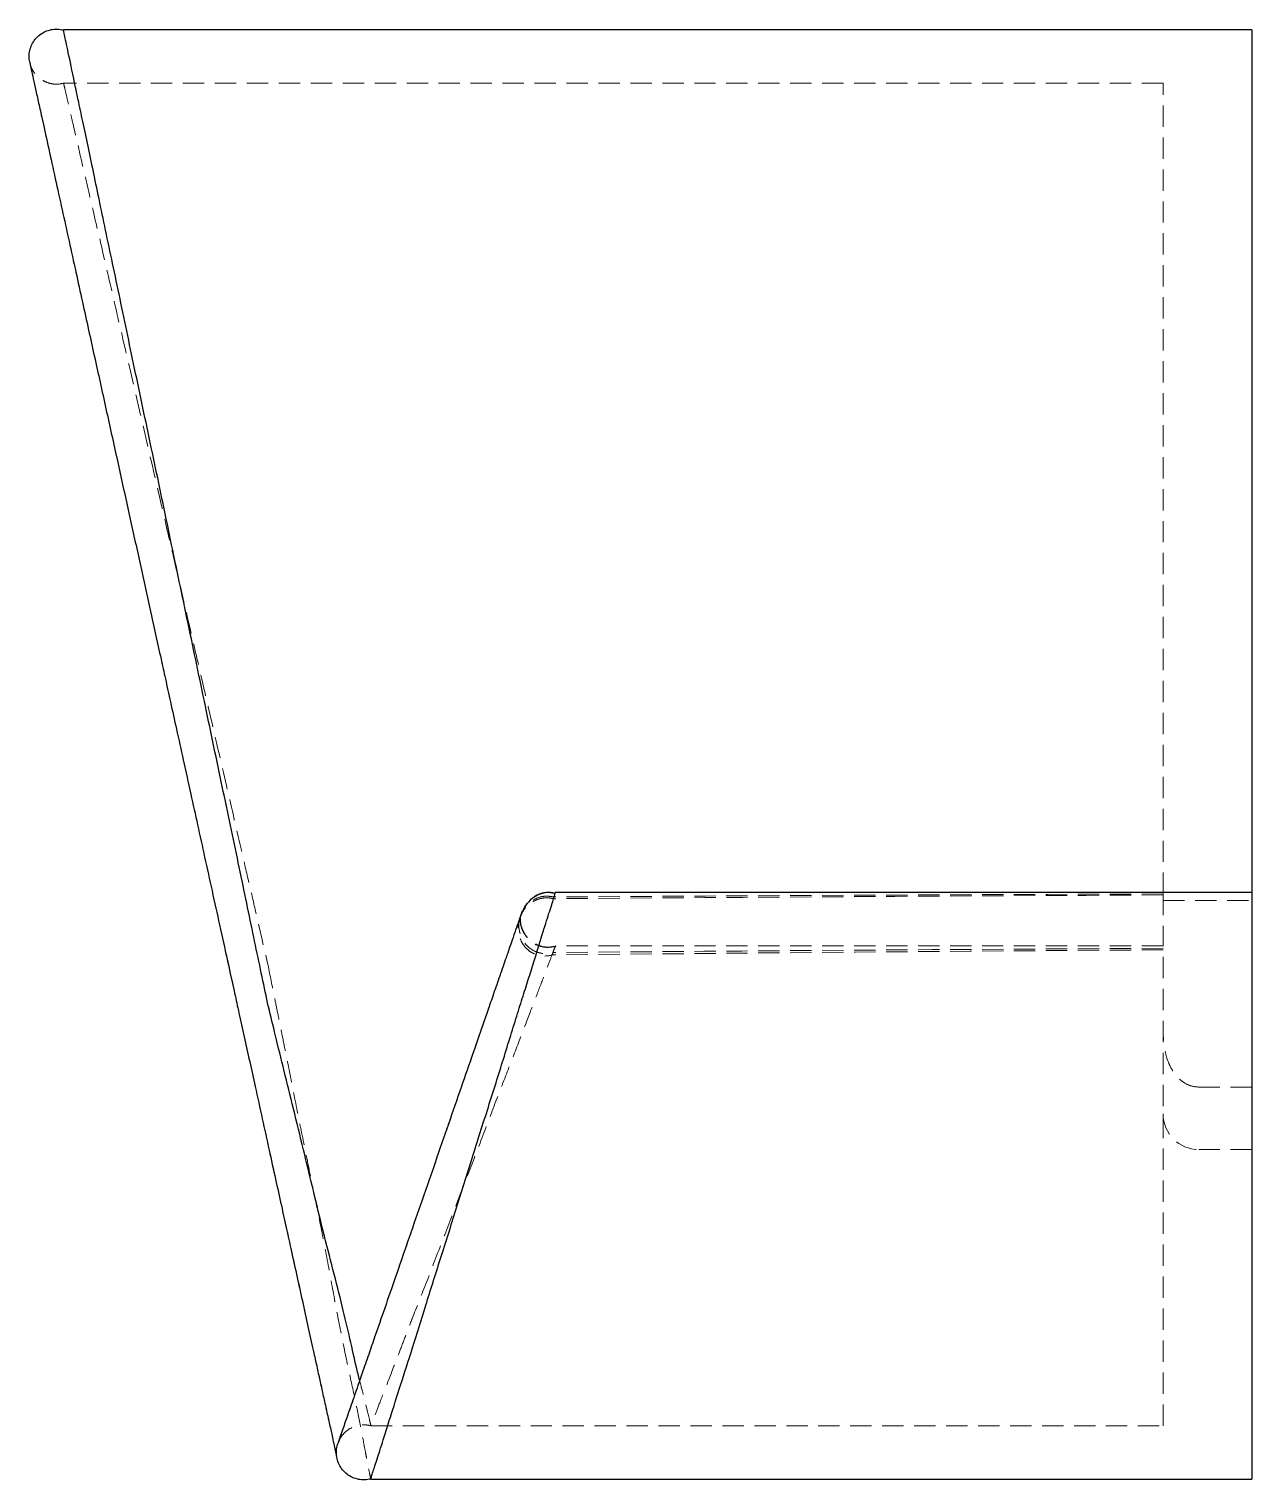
# Model space of a CAD drawing. Header units: millimetres. Extents: x 34 to 259, y 14 to 194.
# Drawn here: x 186.6 to 259.5, y 13.8 to 100.3 of the extents above; entities that cross this region are included whole.
import ezdxf

# ---------------------------------------------------------------- set-up
doc = ezdxf.new("R2010")
doc.units = ezdxf.units.MM
doc.linetypes.add('HIDDEN', pattern=[1.905, 1.27, -0.635])

msp = doc.modelspace()

# ---------------------------------------------------------------- linework, layer by layer
at = {"color": 7, "linetype": 'Continuous', "lineweight": 25}
for p, q in [((259.488, 100.21), (188.656, 100.21)), ((259.488, 100.21), (259.488, 48.806)), ((259.488, 48.806), (217.966, 48.806)), ((259.488, 48.806), (259.488, 13.859)), ((206.971, 13.859), (259.488, 13.859))]:
    msp.add_line(p, q, dxfattribs=at)
at = {"color": 7, "linetype": 'HIDDEN', "lineweight": 18}
for p, q in [((254.193, 97.033), (188.655, 97.033)), ((254.193, 48.724), (254.193, 97.033)), ((217.966, 48.806), (217.957, 48.806)), ((254.193, 48.724), (254.193, 45.629)), ((215.947, 47.573), (215.832, 47.239)), ((254.193, 48.337), (259.488, 48.337)), ((217.974, 45.629), (217.971, 45.629)), ((254.193, 45.629), (217.974, 45.629)), ((254.193, 17.036), (254.193, 45.629)), ((256.311, 37.219), (259.488, 37.219)), ((256.311, 33.494), (259.488, 33.494)), ((206.972, 17.036), (254.193, 17.036)), ((205.017, 16.013), (205.016, 16.011)), ((204.94, 15.167), (204.942, 15.161))]:
    msp.add_line(p, q, dxfattribs=at)
msp.add_arc((256.311, 35.612), 2.118, 180, 270, dxfattribs=at)
for centre, major_axis, start_param, end_param in [((366.688, 31.333), (491.904, -1.794), 1.801659, 1.878295), ((351.772, 31.333), (491.904, -1.794), 1.770619, 1.846567), ((366.688, 31.333), (402.467, -1.468), 1.854211, 1.949953), ((351.772, 31.333), (402.467, -1.468), 1.815817, 1.910219)]:
    msp.add_ellipse(centre, major_axis=major_axis, ratio=0.035334, start_param=start_param, end_param=end_param, dxfattribs=at)
at = {"color": 7, "linetype": 'Continuous', "lineweight": 25}
for points, knots in [([(186.637, 98.315), (186.62, 98.417), (186.584, 98.642), (186.631, 98.997), (186.756, 99.351), (186.959, 99.669), (187.23, 99.931), (187.553, 100.127), (187.911, 100.243), (188.287, 100.28), (188.533, 100.234), (188.656, 100.21)], [0, 0, 0, 0, 0.0937886, 0.2070359, 0.3203627, 0.4336161, 0.5468779, 0.6601907, 0.7734149, 0.8867132, 1, 1, 1, 1]), ([(200.86, 42.028), (200.743, 42.591), (200.619, 43.176), (200.363, 44.391), (200.231, 45.02), (199.96, 46.313), (199.821, 46.979), (199.537, 48.348), (199.391, 49.052), (199.092, 50.488), (198.939, 51.22), (198.625, 52.712), (198.464, 53.473), (197.975, 55.792), (197.642, 57.377), (197.136, 59.807), (196.965, 60.624), (196.622, 62.264), (196.449, 63.089), (195.925, 65.576), (195.576, 67.238), (194.883, 70.563), (194.543, 72.203), (193.864, 75.429), (193.527, 77.018), (192.869, 80.143), (192.554, 81.655), (192.096, 83.845), (191.945, 84.56), (191.651, 85.954), (191.508, 86.633), (191.229, 87.957), (191.094, 88.602), (190.834, 89.846), (190.709, 90.446), (190.469, 91.604), (190.353, 92.162), (190.129, 93.227), (190.021, 93.734), (189.816, 94.697), (189.719, 95.154), (189.537, 96.013), (189.453, 96.414), (189.219, 97.532), (189.088, 98.165), (188.925, 98.927), (188.877, 99.15), (188.794, 99.535), (188.76, 99.696), (188.68, 100.081), (188.656, 100.21), (188.656, 100.21)], [0, 0, 0, 0, 0.03125, 0.03125, 0.0625, 0.0625, 0.09375, 0.09375, 0.125, 0.125, 0.15625, 0.15625, 0.1875, 0.1875, 0.25, 0.25, 0.28125, 0.28125, 0.3125, 0.3125, 0.375, 0.375, 0.4375, 0.4375, 0.5, 0.5, 0.5625, 0.5625, 0.59375, 0.59375, 0.625, 0.625, 0.65625, 0.65625, 0.6875, 0.6875, 0.71875, 0.71875, 0.75, 0.75, 0.78125, 0.78125, 0.8125, 0.8125, 0.875, 0.875, 0.90625, 0.90625, 0.9375, 0.9375, 1, 1, 1, 1]), ([(186.631, 98.314), (186.636, 98.289), (186.647, 98.24), (186.726, 97.88), (186.844, 97.341), (187.001, 96.63), (187.19, 95.773), (187.438, 94.646), (187.755, 93.206), (188.146, 91.427), (188.555, 89.569), (188.969, 87.692), (189.375, 85.846), (189.766, 84.07), (190.136, 82.39), (190.599, 80.287), (191.169, 77.701), (191.852, 74.599), (192.52, 71.566), (193.175, 68.593), (193.822, 65.654), (194.339, 63.306), (194.741, 61.48), (195.049, 60.081), (195.405, 58.464), (195.809, 56.628), (196.229, 54.723), (196.655, 52.788), (197.079, 50.86), (197.52, 48.857), (197.97, 46.815), (198.424, 44.754), (198.705, 43.478), (198.85, 42.82)], [0, 0, 0, 0, 0.035493, 0.069773, 0.102847, 0.134721, 0.165402, 0.194894, 0.236889, 0.276197, 0.312809, 0.346713, 0.377893, 0.40633, 0.432012, 0.455348, 0.500132, 0.542852, 0.583481, 0.622314, 0.660912, 0.699477, 0.715214, 0.733739, 0.755576, 0.780714, 0.809143, 0.835337, 0.863793, 0.894502, 0.92745, 0.962623, 1, 1, 1, 1]), ([(206.971, 13.859), (206.975, 13.873), (206.982, 13.902), (207.063, 14.184), (207.264, 14.807), (207.643, 15.957), (208.122, 17.51), (208.734, 19.419), (209.458, 21.664), (210.109, 23.775), (210.676, 25.581), (211.126, 27.003), (211.591, 28.466), (212.063, 29.963), (212.533, 31.471), (213.01, 32.993), (213.494, 34.516), (213.974, 36.02), (214.437, 37.481), (214.881, 38.907), (215.308, 40.292), (215.714, 41.596), (216.094, 42.799), (216.447, 43.91), (216.767, 44.94), (217.046, 45.853), (217.289, 46.635), (217.5, 47.3), (217.682, 47.855), (217.822, 48.286), (217.908, 48.576), (217.947, 48.726), (217.952, 48.747), (217.952, 48.749)], [0, 0, 0, 0, 0.029072, 0.058412, 0.108945, 0.160917, 0.212167, 0.264801, 0.317992, 0.372575, 0.400577, 0.428579, 0.457349, 0.486119, 0.514926, 0.543732, 0.57336, 0.602987, 0.632042, 0.661097, 0.691044, 0.72099, 0.749273, 0.777555, 0.806737, 0.83592, 0.862944, 0.889968, 0.917837, 0.945704, 0.971676, 0.997649, 1, 1, 1, 1]), ([(217.952, 48.747), (217.868, 48.768), (217.702, 48.808), (217.398, 48.808), (217.055, 48.732), (216.651, 48.526), (216.197, 48.114), (216.008, 47.684), (215.903, 47.444)], [0, 0, 0, 0, 0.080449, 0.158187, 0.271706, 0.449807, 0.693683, 1, 1, 1, 1]), ([(215.917, 47.486), (215.877, 47.369), (215.798, 47.142), (215.614, 46.611), (215.37, 45.905), (215.055, 44.997), (214.677, 43.904), (214.305, 42.831), (213.958, 41.829), (213.631, 40.885), (213.199, 39.639), (212.623, 37.975), (211.884, 35.841), (211.111, 33.609), (210.323, 31.335), (209.544, 29.084), (208.8, 26.937), (208.115, 24.96), (207.589, 23.439), (207.171, 22.234), (206.818, 21.213), (206.428, 20.089), (206.025, 18.926), (205.639, 17.809), (205.348, 16.97), (205.154, 16.411), (205.038, 16.073), (205.023, 16.031), (205.016, 16.009)], [0, 0, 0, 0, 0.034752, 0.067477, 0.098182, 0.140399, 0.177965, 0.210808, 0.238849, 0.262743, 0.286333, 0.334238, 0.383114, 0.432665, 0.482303, 0.531895, 0.580519, 0.626669, 0.670271, 0.693179, 0.721436, 0.755065, 0.793964, 0.838013, 0.887133, 0.922717, 0.960564, 1, 1, 1, 1]), ([(198.338, 45.145), (198.369, 45.002), (198.552, 44.171), (198.715, 43.432), (198.85, 42.82)], [0, 0, 0, 0, 0.171501, 1, 1, 1, 1]), ([(198.851, 42.812), (198.936, 42.426), (199.114, 41.621), (199.418, 40.241), (199.741, 38.772), (200.1, 37.14), (200.489, 35.376), (200.897, 33.52), (201.278, 31.79), (201.626, 30.212), (201.936, 28.802), (202.253, 27.364), (202.584, 25.861), (202.934, 24.271), (203.267, 22.759), (203.545, 21.497), (203.772, 20.465), (203.961, 19.607), (204.149, 18.752), (204.339, 17.892), (204.523, 17.056), (204.675, 16.366), (204.792, 15.835), (204.878, 15.446), (204.908, 15.31), (204.924, 15.239)], [0, 0, 0, 0, 0.046083, 0.096114, 0.143775, 0.189033, 0.245608, 0.297867, 0.345768, 0.389247, 0.428259, 0.462793, 0.510015, 0.557069, 0.604016, 0.650828, 0.681955, 0.713053, 0.747018, 0.785585, 0.828732, 0.876413, 0.915115, 0.956307, 1, 1, 1, 1]), ([(206.306, 19.736), (206.242, 19.992), (206.065, 20.699), (205.737, 22.191), (205.276, 24.145), (204.727, 26.312), (204.12, 28.629), (203.544, 31.044), (202.949, 33.514), (202.362, 35.926), (201.79, 38.218), (201.291, 40.284), (201.007, 41.435), (200.87, 41.988)], [0, 0, 0, 0, 0.0518, 0.143139, 0.235295, 0.330087, 0.42318, 0.518796, 0.614884, 0.713771, 0.809646, 0.908395, 1, 1, 1, 1]), ([(206.971, 13.86), (206.848, 13.836), (206.602, 13.789), (206.226, 13.827), (205.868, 13.942), (205.545, 14.138), (205.275, 14.401), (205.071, 14.718), (204.945, 15.074), (204.904, 15.447), (204.931, 15.766), (205.001, 15.943), (205.025, 16.004)], [0, 0, 0, 0, 0.104992, 0.209987, 0.314974, 0.419913, 0.524951, 0.62992, 0.734892, 0.839904, 0.944861, 1, 1, 1, 1])]:
    msp.add_open_spline(points, degree=3, knots=knots, dxfattribs=at)
at = {"color": 7, "linetype": 'HIDDEN', "lineweight": 18}
for points, knots in [([(188.656, 97.034), (188.533, 97.01), (188.287, 96.963), (187.911, 97.001), (187.553, 97.116), (187.23, 97.312), (186.959, 97.575), (186.76, 97.893), (186.653, 98.148), (186.639, 98.293), (186.637, 98.315)], [0, 0, 0, 0, 0.139434, 0.278873, 0.418301, 0.557665, 0.697162, 0.836567, 0.975976, 1, 1, 1, 1]), ([(188.655, 97.033), (188.655, 97.033), (188.663, 97.003), (188.693, 96.884), (188.715, 96.794), (188.798, 96.439), (188.877, 96.089), (189.035, 95.397), (189.095, 95.139), (189.229, 94.566), (189.303, 94.25), (189.542, 93.226), (189.721, 92.447), (190.121, 90.705), (190.345, 89.742), (190.842, 87.626), (191.106, 86.497), (191.658, 84.112), (191.947, 82.854), (192.41, 80.87), (192.569, 80.19), (192.888, 78.819), (193.049, 78.125), (193.536, 76.019), (193.865, 74.582), (194.375, 72.381), (194.548, 71.639), (194.898, 70.14), (195.073, 69.392), (195.596, 67.149), (195.94, 65.658), (196.456, 63.425), (196.627, 62.682), (196.972, 61.199), (197.145, 60.455), (197.656, 58.258), (197.986, 56.833), (198.624, 54.061), (198.933, 52.715), (199.389, 50.758), (199.538, 50.118), (199.827, 48.878), (199.967, 48.276), (200.373, 46.521), (200.624, 45.422), (200.862, 44.397)], [0, 0, 0, 0, 0.03125, 0.03125, 0.0625, 0.0625, 0.125, 0.125, 0.15625, 0.15625, 0.1875, 0.1875, 0.25, 0.25, 0.3125, 0.3125, 0.375, 0.375, 0.4375, 0.4375, 0.46875, 0.46875, 0.5, 0.5, 0.5625, 0.5625, 0.59375, 0.59375, 0.625, 0.625, 0.6875, 0.6875, 0.71875, 0.71875, 0.75, 0.75, 0.8125, 0.8125, 0.875, 0.875, 0.90625, 0.90625, 0.9375, 0.9375, 1, 1, 1, 1]), ([(217.86, 48.441), (217.735, 48.474), (217.608, 48.49), (217.351, 48.494), (217.221, 48.48), (216.972, 48.423), (216.85, 48.379), (216.62, 48.264), (216.513, 48.195), (216.215, 47.951), (216.053, 47.745), (215.885, 47.4), (215.842, 47.281), (215.779, 47.033), (215.76, 46.905), (215.744, 46.524), (215.788, 46.265), (215.93, 45.91), (215.992, 45.795), (216.14, 45.586), (216.225, 45.491), (216.419, 45.321), (216.526, 45.248), (216.754, 45.132), (216.878, 45.088), (217.254, 45.007), (217.518, 45.016), (217.768, 45.087)], [0, 0, 0, 0, 0.0625, 0.0625, 0.125, 0.125, 0.1875, 0.1875, 0.25, 0.25, 0.375, 0.375, 0.4375, 0.4375, 0.5, 0.5, 0.625, 0.625, 0.6875, 0.6875, 0.75, 0.75, 0.8125, 0.8125, 0.875, 0.875, 1, 1, 1, 1]), ([(217.951, 48.769), (217.869, 48.789), (217.705, 48.828), (217.41, 48.828), (217.067, 48.76), (216.665, 48.565), (216.216, 48.174), (216.035, 47.763), (215.935, 47.536)], [0, 0, 0, 0, 0.083564, 0.166492, 0.283366, 0.461047, 0.700841, 1, 1, 1, 1]), ([(217.893, 48.545), (217.714, 48.573), (217.355, 48.63), (216.823, 48.482), (216.375, 48.206), (216.182, 47.929), (216.093, 47.801)], [0, 0, 0, 0, 0.258301, 0.516417, 0.776342, 1, 1, 1, 1]), ([(217.858, 48.441), (217.884, 48.532), (217.936, 48.714), (217.97, 48.836), (217.959, 48.79), (217.957, 48.782)], [0, 0, 0, 0, 0.449849, 0.903871, 1, 1, 1, 1]), ([(215.979, 47.587), (215.92, 47.449), (215.78, 47.121), (215.79, 46.549), (215.984, 45.97), (216.362, 45.515), (216.848, 45.236), (217.357, 45.141), (217.675, 45.202), (217.823, 45.231)], [0, 0, 0, 0, 0.119285, 0.283429, 0.443439, 0.599308, 0.7431, 0.881054, 1, 1, 1, 1]), ([(215.993, 47.705), (215.994, 47.707), (215.996, 47.712), (215.947, 47.571), (215.873, 47.359), (215.846, 47.28)], [0, 0, 0, 0, 0.266187, 0.725691, 1, 1, 1, 1]), ([(218.02, 45.62), (217.802, 45.582), (217.403, 45.513), (216.868, 45.674), (216.502, 45.912), (216.268, 46.153), (216.085, 46.428), (215.947, 46.738), (215.86, 47.159), (215.916, 47.423), (215.949, 47.576)], [0, 0, 0, 0, 0.163067, 0.298488, 0.406343, 0.486364, 0.549689, 0.648961, 0.797424, 1, 1, 1, 1]), ([(215.907, 47.455), (215.938, 47.546), (215.994, 47.707), (215.996, 47.713), (215.997, 47.715)], [0, 0, 0, 0, 0.564535, 1, 1, 1, 1]), ([(218.006, 45.598), (217.788, 45.562), (217.39, 45.496), (216.856, 45.66), (216.492, 45.899), (216.29, 46.109), (216.176, 46.267), (216.06, 46.448), (215.935, 46.721), (215.844, 47.122), (215.892, 47.357), (215.92, 47.495)], [0, 0, 0, 0, 0.155757, 0.285128, 0.388185, 0.464659, 0.493312, 0.526099, 0.626715, 0.782719, 1, 1, 1, 1]), ([(217.943, 45.544), (217.937, 45.529), (217.915, 45.479), (217.738, 45.023), (217.435, 44.195), (216.988, 43.037), (216.429, 41.588), (215.778, 39.859), (215.006, 37.874), (214.147, 35.659), (213.247, 33.259), (212.278, 30.763), (211.301, 28.227), (210.364, 25.771), (209.602, 23.849), (209.055, 22.431), (208.564, 21.138), (208.13, 20.006), (207.759, 19.067), (207.451, 18.277), (207.178, 17.542), (207, 17.099), (206.98, 17.054), (206.972, 17.036)], [0, 0, 0, 0, 0.020976, 0.071358, 0.120719, 0.171445, 0.222164, 0.274165, 0.328442, 0.384121, 0.441726, 0.500891, 0.560501, 0.621842, 0.68133, 0.71206, 0.74279, 0.799208, 0.828374, 0.857536, 0.910327, 0.964829, 1, 1, 1, 1]), ([(217.971, 45.605), (217.965, 45.591), (217.955, 45.564), (217.83, 45.244), (217.768, 45.087)], [0, 0, 0, 0, 0.507207, 1, 1, 1, 1]), ([(200.87, 44.356), (200.989, 43.765), (201.115, 43.127), (201.321, 42.105), (201.393, 41.753), (201.538, 41.035), (201.613, 40.669), (201.84, 39.547), (201.994, 38.769), (202.314, 37.154), (202.481, 36.312), (202.822, 34.621), (202.995, 33.766), (203.259, 32.471), (203.348, 32.037), (203.526, 31.165), (203.617, 30.725), (203.884, 29.418), (204.058, 28.559), (204.384, 26.862), (204.539, 26.023), (204.845, 24.373), (204.995, 23.573), (205.298, 22.032), (205.449, 21.302), (205.744, 19.923), (205.887, 19.273), (206.084, 18.359), (206.145, 18.066), (206.258, 17.51), (206.31, 17.246), (206.455, 16.494), (206.537, 16.046), (206.648, 15.46), (206.683, 15.277), (206.746, 14.946), (206.775, 14.798), (206.853, 14.4), (206.894, 14.199), (206.952, 13.929), (206.97, 13.859), (206.97, 13.859)], [0, 0, 0, 0, 0.0625, 0.0625, 0.09375, 0.09375, 0.125, 0.125, 0.1875, 0.1875, 0.25, 0.25, 0.3125, 0.3125, 0.34375, 0.34375, 0.375, 0.375, 0.4375, 0.4375, 0.5, 0.5, 0.5625, 0.5625, 0.625, 0.625, 0.6875, 0.6875, 0.71875, 0.71875, 0.75, 0.75, 0.8125, 0.8125, 0.84375, 0.84375, 0.875, 0.875, 0.9375, 0.9375, 1, 1, 1, 1]), ([(214.722, 44.036), (214.613, 43.722), (214.403, 43.114), (214.07, 42.154), (213.845, 41.503), (213.741, 41.204)], [0, 0, 0, 0, 0.366124, 0.708276, 1, 1, 1, 1]), ([(213.587, 40.759), (213.533, 40.601), (213.263, 39.824), (212.737, 38.305), (211.996, 36.165), (211.216, 33.913), (210.42, 31.615), (209.631, 29.336), (208.876, 27.156), (208.18, 25.147), (207.644, 23.598), (207.219, 22.371), (206.867, 21.355), (206.638, 20.693), (206.518, 20.347)], [0, 0, 0, 0, 0.025453, 0.125594, 0.227782, 0.331369, 0.435123, 0.538771, 0.640395, 0.736878, 0.828051, 0.875993, 0.935122, 1, 1, 1, 1]), ([(256.311, 37.219), (256.108, 37.219), (255.911, 37.259), (255.539, 37.408), (255.371, 37.515), (255.074, 37.768), (254.948, 37.912), (254.729, 38.224), (254.639, 38.388), (254.414, 38.892), (254.323, 39.247), (254.213, 39.941), (254.193, 40.285), (254.193, 40.624)], [0, 0, 0, 0, 0.125, 0.125, 0.25, 0.25, 0.375, 0.375, 0.5, 0.5, 0.75, 0.75, 1, 1, 1, 1]), ([(200.548, 35.109), (200.655, 34.623), (200.878, 33.609), (201.212, 32.091), (201.53, 30.646), (201.808, 29.388), (202.053, 28.272), (202.319, 27.067), (202.635, 25.629), (202.966, 24.126), (203.28, 22.703), (203.564, 21.412), (203.85, 20.114), (204.128, 18.852), (204.387, 17.675), (204.594, 16.737), (204.749, 16.03), (204.857, 15.543), (204.928, 15.22), (204.937, 15.182), (204.941, 15.162)], [0, 0, 0, 0, 0.052096, 0.108741, 0.159004, 0.202873, 0.240332, 0.276538, 0.3312, 0.396349, 0.445582, 0.49943, 0.557861, 0.620802, 0.68816, 0.759901, 0.816613, 0.875835, 0.937578, 1, 1, 1, 1]), ([(206.486, 20.255), (206.345, 19.849), (206.045, 18.983), (205.654, 17.854), (205.354, 16.987), (205.163, 16.436), (205.07, 16.166), (205.057, 16.129), (205.057, 16.129)], [0, 0, 0, 0, 0.188839, 0.403302, 0.642426, 0.815654, 0.999887, 1, 1, 1, 1]), ([(206.971, 17.036), (206.968, 17.054), (206.961, 17.089), (206.889, 17.408), (206.731, 18.054), (206.519, 18.867), (206.354, 19.541), (206.306, 19.736)], [0, 0, 0, 0, 0.17977, 0.36196, 0.62257, 0.890707, 1, 1, 1, 1]), ([(205.025, 16.004), (205.043, 16.06), (205.099, 16.236), (205.277, 16.494), (205.545, 16.758), (205.868, 16.953), (206.226, 17.069), (206.602, 17.106), (206.848, 17.06), (206.971, 17.036)], [0, 0, 0, 0, 0.0733936, 0.2278003, 0.3822182, 0.5367065, 0.6910756, 0.8455462, 1, 1, 1, 1])]:
    msp.add_open_spline(points, degree=3, knots=knots, dxfattribs=at)
for points in [[(217.948, 48.746), (217.936, 48.702), (217.918, 48.635), (217.891, 48.545)], [(200.862, 44.397), (200.865, 44.383), (200.868, 44.37), (200.87, 44.356)], [(200.861, 42.028), (200.864, 42.015), (200.867, 42.002), (200.87, 41.988)]]:
    msp.add_open_spline(points, degree=3, dxfattribs=at)
at = {"color": 7, "linetype": 'Continuous', "lineweight": 25}
msp.add_open_spline([(200.87, 41.988), (200.866, 42.002), (200.863, 42.015), (200.86, 42.028)], degree=3, dxfattribs=at)

doc.saveas('drawing.dxf')
